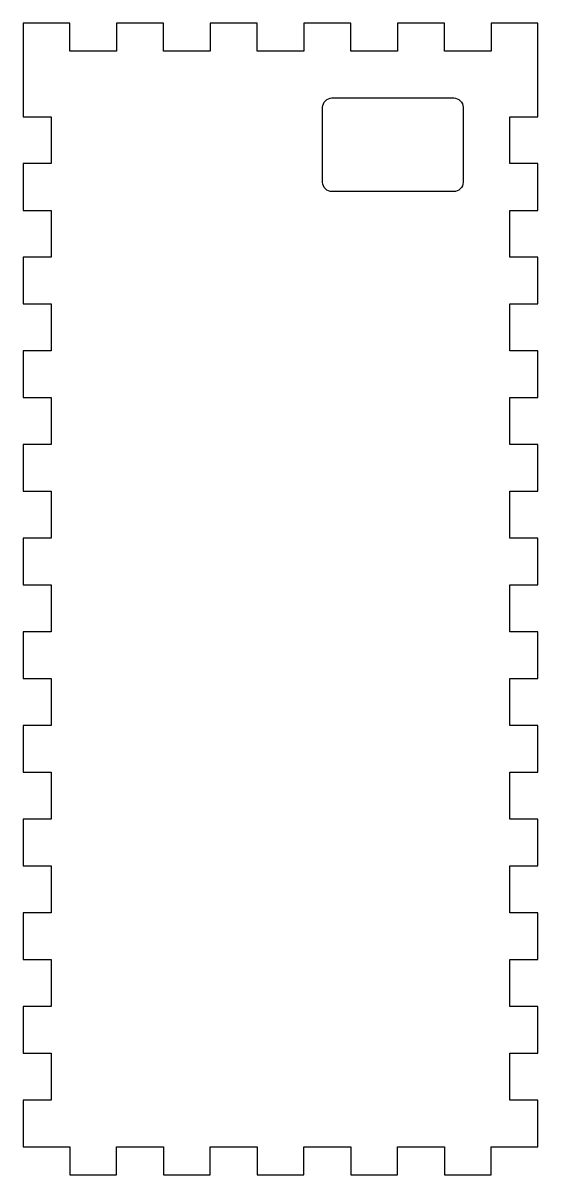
# Model space of a CAD drawing. Header units: millimetres. Extents: x 0 to 55, y 0 to 123.
import ezdxf

# ---------------------------------------------------------------- set-up
doc = ezdxf.new("R2010")
doc.units = ezdxf.units.MM

msp = doc.modelspace()

# ---------------------------------------------------------------- linework, layer by layer
msp.add_lwpolyline([(50, 123), (50, 120), (45, 120), (45, 123), (40, 123), (40, 120), (35, 120), (35, 123), (30, 123), (30, 120), (25, 120), (25, 123), (20, 123), (20, 120), (15, 120), (15, 123), (10, 123), (10, 120), (5, 120), (5, 123), (0, 123), (0, 113), (3, 113), (3, 108), (0, 108), (0, 103), (3, 103), (3, 98), (0, 98), (0, 93), (3, 93), (3, 88), (0, 88), (0, 83), (3, 83), (3, 78), (0, 78), (0, 73), (3, 73), (3, 68), (0, 68), (0, 63), (3, 63), (3, 58), (0, 58), (0, 53), (3, 53), (3, 48), (0, 48), (0, 43), (3, 43), (3, 38), (0, 38), (0, 33), (3, 33), (3, 28), (0, 28), (0, 23), (3, 23), (3, 18), (0, 18), (0, 13), (3, 13), (3, 8), (0, 8), (0, 3), (5, 3), (5, 0), (10, 0), (10, 3), (15, 3), (15, 0), (20, 0), (20, 3), (25, 3), (25, 0), (30, 0), (30, 3), (35, 3), (35, 0), (40, 0), (40, 3), (45, 3), (45, 0), (50, 0), (50, 3), (55, 3), (55, 8), (52, 8), (52, 13), (55, 13), (55, 18), (52, 18), (52, 23), (55, 23), (55, 28), (52, 28), (52, 33), (55, 33), (55, 38), (52, 38), (52, 43), (55, 43), (55, 48), (52, 48), (52, 53), (55, 53), (55, 58), (52, 58), (52, 63), (55, 63), (55, 68), (52, 68), (52, 73), (55, 73), (55, 78), (52, 78), (52, 83), (55, 83), (55, 88), (52, 88), (52, 93), (55, 93), (55, 98), (52, 98), (52, 103), (55, 103), (55, 108), (52, 108), (52, 113), (55, 113), (55, 123)], close=True)
msp.add_lwpolyline([(47, 114), (47, 106, -0.414214), (46, 105), (33, 105, -0.414214), (32, 106), (32, 114, -0.414214), (33, 115), (46, 115, -0.414214)], format="xyb", close=True)

doc.saveas('drawing.dxf')
